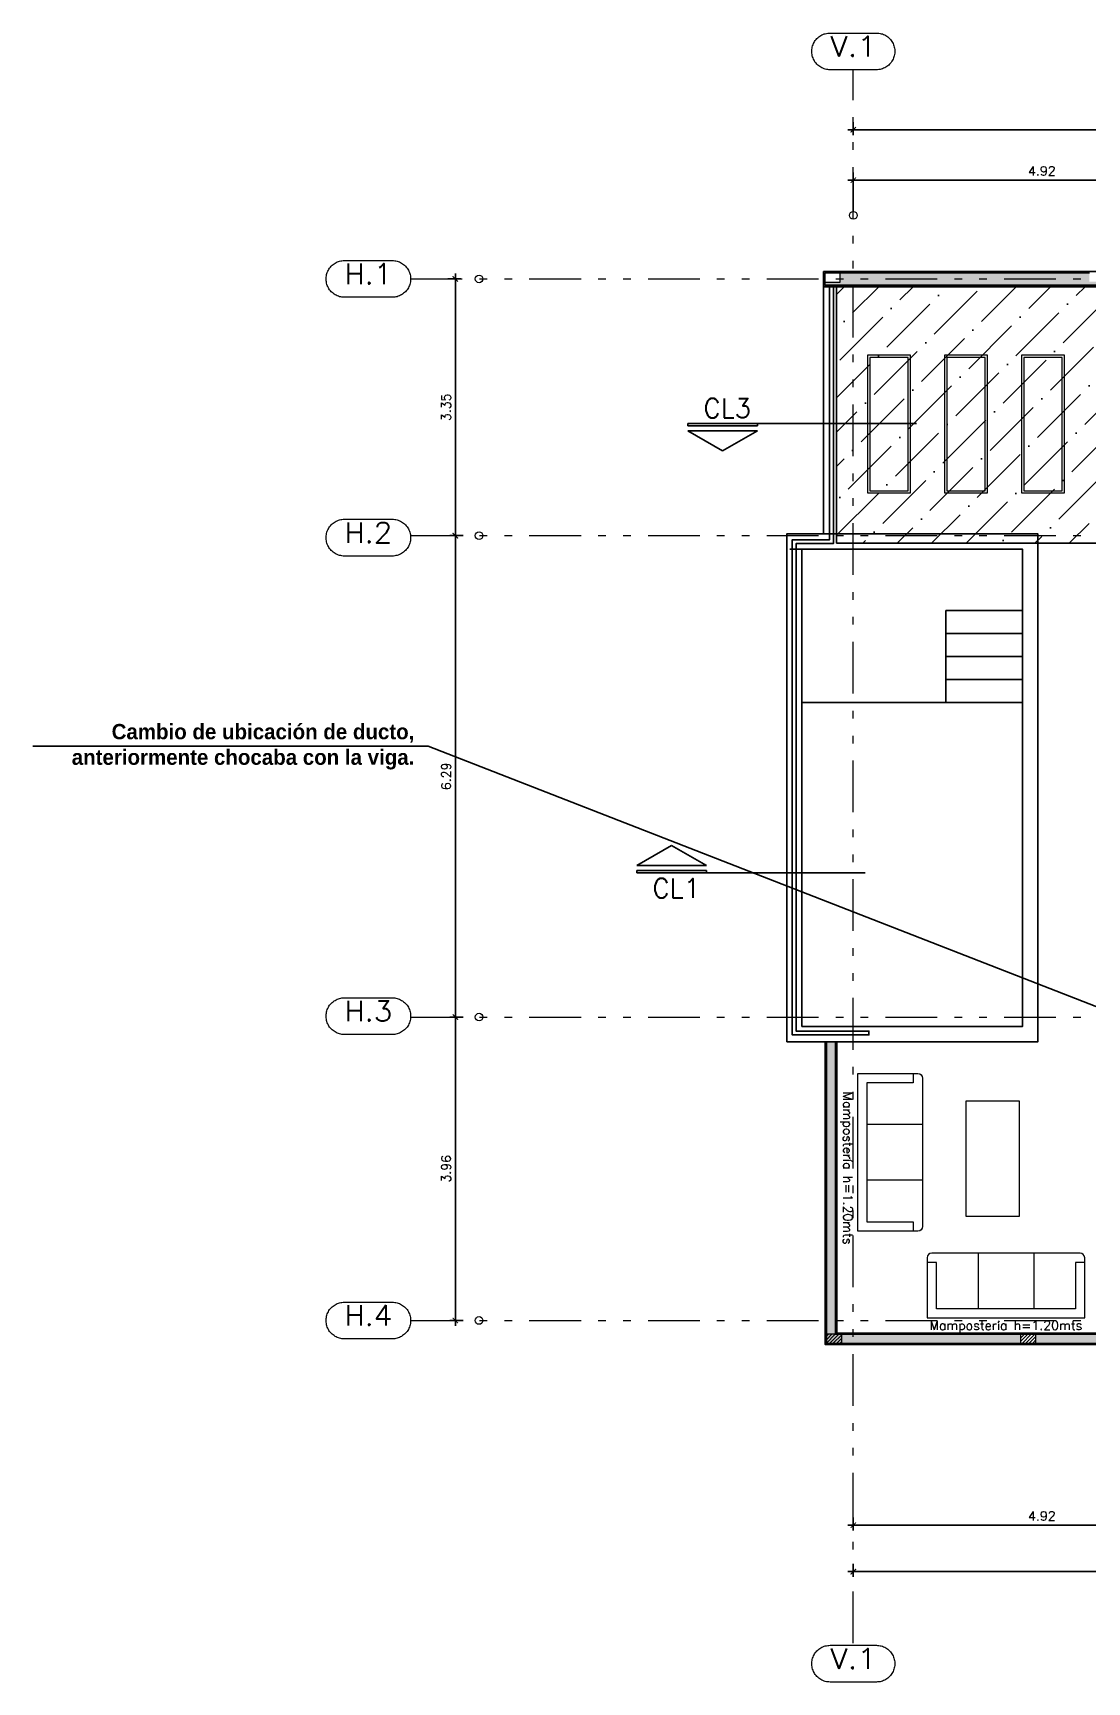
# Model space of a CAD drawing. Header units: metres. Extents: x 219 to 707, y -561 to -17.
# Drawn here: x 330.89 to 344.65, y -288.74 to -267.21 of the extents above; entities that cross this region are included whole.
import ezdxf
from ezdxf.enums import TextEntityAlignment as Align

# ---------------------------------------------------------------- set-up
doc = ezdxf.new("R2010")
doc.units = ezdxf.units.M
doc.linetypes.add('CYPE_RAYAPUNTOPUNTO', pattern=[0.45, 0.225, -0.075, 0, -0.075, 0, -0.075])
for name, color, linetype in [('-SAN 01', 1, 'Continuous'), ('1', 1, 'Continuous'), ('3', 3, 'Continuous'), ('A-Aberturas', 2, 'Continuous'), ('A-Muros', 4, 'Continuous'), ('A-Pisos', 1, 'Continuous'), ('A-Revoques', 1, 'Continuous'), ('A-Texto', 3, 'Continuous'), ('CORRECCIONES', 1, 'Continuous'), ('Dr Ejes en bloque', 4, 'Continuous'), ('TCOTA', 1, 'Continuous')]:
    doc.layers.add(name, color=color, linetype=linetype)
for name, color, linetype, lineweight in [('A-Equipamiento', 251, 'Continuous', 5), ('COTAS_ACOTACION', 2, 'Continuous', 0), ('COTAS_REF_LINEAS', 2, 'Continuous', 0), ('COTAS_REPLANTEO', 7, 'CYPE_RAYAPUNTOPUNTO', 0), ('PILAR_HORMIGON', 5, 'Continuous', 20)]:
    doc.layers.add(name, color=color, linetype=linetype, lineweight=lineweight)
doc.layers.add('M1-Muro Común 20', color=12, linetype='Continuous', transparency=0.5)
doc.styles.add('CYPETXT', font='romans', dxfattribs={"height": 0.2})
doc.styles.get("Standard").update_dxf_attribs({"font": 'arial.ttf'})
doc.styles.add('T12', font='romans.shx', dxfattribs={"height": 0.12})
doc.styles.add('T25', font='romans.shx', dxfattribs={"height": 0.25})
doc.dimstyles.new('DIM50', dxfattribs={"dimtxt": 0.12, "dimasz": 0.07, "dimexe": 0.1, "dimexo": 0.05, "dimgap": 0.06, "dimtad": 1, "dimzin": 4, "dimdsep": 46, "dimtxsty": 'T12', "dimblk1": 'COTA1', "dimblk2": 'COTA1', "dimsah": 1, "dimcen": 0.07, "dimclrt": 3, "dimadec": 0, "dimazin": 0, "dimtfac": 1, "dimtmove": 2, "dimatfit": 0, "dimldrblk": 'COTA1', "dimfxl": 1, "dimtolj": 1, "dimtzin": 4, "dimarcsym": 0})

# ---------------------------------------------------------------- blocks, each defined once
blk = doc.blocks.new('Sillon3c')
for p, q in [((0, 0.65), (0, 0)), ((0.1, 0.6), (0, 0.6)), ((1.65, 0.7), (0.05, 0.7)), ((0.1, 0.1), (0.1, 0.6)), ((0.55, 0.7), (0.55, 0.1)), ((1.15, 0.7), (1.15, 0.1)), ((1.6, 0.6), (1.6, 0.1)), ((1.7, 0.6), (1.6, 0.6)), ((1.7, 0), (1.7, 0.65)), ((0, 0), (1.7, 0)), ((1.6, 0.1), (0.1, 0.1))]:
    blk.add_line(p, q)
for centre, start, end in [((0.05, 0.65), 90, 180), ((1.65, 0.65), 0, 90)]:
    blk.add_arc(centre, 0.05, start, end)
blk = doc.blocks.new('Flecha2')
for p, q in [((-0.35, -0.2), (0, 0)), ((0.35, -0.2), (0, 0)), ((-0.35, -0.2), (0.35, -0.2)), ((0.35, -0.25), (-0.35, -0.25)), ((-0.35, -0.25), (-0.35, -0.275)), ((-0.35, -0.275), (0.35, -0.275)), ((0.35, -0.275), (0.35, -0.25))]:
    blk.add_line(p, q)
blk = doc.blocks.new('COTA1')
for p, q in [((-1.5, 0), (1, 0)), ((0, 1), (0, -1))]:
    blk.add_line(p, q)
at = {"const_width": 0.2}
blk.add_lwpolyline([(-0.5, -0.5), (0.5, 0.5)], dxfattribs=at)
blk = doc.blocks.new('*D836')
at = {"layer": 'Defpoints', "color": 0, "transparency": 16777216}
for p in [(110.682, 134.109), (110.682, 134.109), (110.682, 130.147)]:
    blk.add_point(p, dxfattribs=at)
at = {"layer": 'TCOTA', "color": 0, "lineweight": -2, "transparency": 16777216}
for p, q in [((110.682, 130.217), (110.682, 134.039)), ((110.732, 134.109), (110.782, 134.109)), ((110.732, 130.147), (110.782, 130.147))]:
    blk.add_line(p, q, dxfattribs=at)
at = {"layer": 'TCOTA', "color": 0, "lineweight": -2, "transparency": 16777216, "xscale": 0.07, "yscale": 0.07, "zscale": 0.07}
for p, rotation in [((110.682, 134.109), 90), ((110.682, 130.147), 270)]:
    blk.add_blockref('COTA1', p, dxfattribs=dict(at, rotation=rotation))
at = {"layer": 'TCOTA', "color": 3, "transparency": 16777216, "insert": (110.562, 132.128), "char_height": 0.12, "attachment_point": 5, "rotation": 90, "style": 'T12'}
blk.add_mtext('\\A1;3.96', dxfattribs=at)
blk = doc.blocks.new('*D837')
at = {"layer": 'Defpoints', "color": 0, "transparency": 16777216}
for p in [(110.682, 140.395), (110.682, 134.109), (110.682, 134.109)]:
    blk.add_point(p, dxfattribs=at)
at = {"layer": 'TCOTA', "color": 0, "lineweight": -2, "transparency": 16777216}
for p, q in [((110.732, 140.395), (110.782, 140.395)), ((110.682, 140.325), (110.682, 134.179)), ((110.732, 134.109), (110.782, 134.109))]:
    blk.add_line(p, q, dxfattribs=at)
at = {"layer": 'TCOTA', "color": 0, "lineweight": -2, "transparency": 16777216, "xscale": 0.07, "yscale": 0.07, "zscale": 0.07}
for p, rotation in [((110.682, 140.395), 90), ((110.682, 134.109), 270)]:
    blk.add_blockref('COTA1', p, dxfattribs=dict(at, rotation=rotation))
at = {"layer": 'TCOTA', "color": 3, "transparency": 16777216, "insert": (110.562, 137.252), "char_height": 0.12, "attachment_point": 5, "rotation": 90, "style": 'T12'}
blk.add_mtext('\\A1;6.29', dxfattribs=at)
blk = doc.blocks.new('*D838')
at = {"layer": 'Defpoints', "color": 0, "transparency": 16777216}
for p in [(110.77, 143.747), (110.682, 140.395), (110.682, 140.395)]:
    blk.add_point(p, dxfattribs=at)
at = {"layer": 'TCOTA', "color": 0, "lineweight": -2, "transparency": 16777216}
for p, q in [((110.72, 143.747), (110.582, 143.747)), ((110.682, 143.677), (110.682, 140.465)), ((110.732, 140.395), (110.782, 140.395))]:
    blk.add_line(p, q, dxfattribs=at)
at = {"layer": 'TCOTA', "color": 0, "lineweight": -2, "transparency": 16777216, "xscale": 0.07, "yscale": 0.07, "zscale": 0.07}
for p, rotation in [((110.682, 143.747), 90), ((110.682, 140.395), 270)]:
    blk.add_blockref('COTA1', p, dxfattribs=dict(at, rotation=rotation))
at = {"layer": 'TCOTA', "color": 3, "transparency": 16777216, "insert": (110.562, 142.071), "char_height": 0.12, "attachment_point": 5, "rotation": 90, "style": 'T12'}
blk.add_mtext('\\A1;3.35', dxfattribs=at)
blk = doc.blocks.new('*D847')
at = {"layer": 'Defpoints', "color": 0, "transparency": 16777216}
for p in [(115.878, 145.695), (139.028, 145.695), (139.028, 145.695)]:
    blk.add_point(p, dxfattribs=at)
at = {"layer": 'TCOTA', "color": 0, "lineweight": -2, "transparency": 16777216}
for p, q in [((115.878, 145.745), (115.878, 145.795)), ((139.028, 145.745), (139.028, 145.795)), ((115.948, 145.695), (138.958, 145.695))]:
    blk.add_line(p, q, dxfattribs=at)
at = {"layer": 'TCOTA', "color": 0, "lineweight": -2, "transparency": 16777216, "xscale": 0.07, "yscale": 0.07, "zscale": 0.07, "rotation": 180}
blk.add_blockref('COTA1', (115.878, 145.695), dxfattribs=at)
at = {"layer": 'TCOTA', "color": 0, "lineweight": -2, "transparency": 16777216, "xscale": 0.07, "yscale": 0.07, "zscale": 0.07}
blk.add_blockref('COTA1', (139.028, 145.695), dxfattribs=at)
at = {"layer": 'TCOTA', "color": 3, "transparency": 16777216, "insert": (127.453, 145.815), "char_height": 0.12, "attachment_point": 5, "style": 'T12'}
blk.add_mtext('\\A1;23.15', dxfattribs=at)
blk = doc.blocks.new('*D851')
at = {"layer": 'Defpoints', "color": 0, "transparency": 16777216}
for p in [(115.878, 126.868), (139.028, 126.993), (139.028, 126.868)]:
    blk.add_point(p, dxfattribs=at)
at = {"layer": 'TCOTA', "color": 0, "lineweight": -2, "transparency": 16777216}
for p, q in [((115.878, 126.918), (115.878, 126.968)), ((115.948, 126.868), (138.958, 126.868)), ((139.028, 126.943), (139.028, 126.768))]:
    blk.add_line(p, q, dxfattribs=at)
at = {"layer": 'TCOTA', "color": 0, "lineweight": -2, "transparency": 16777216, "xscale": 0.07, "yscale": 0.07, "zscale": 0.07, "rotation": 180}
blk.add_blockref('COTA1', (115.878, 126.868), dxfattribs=at)
at = {"layer": 'TCOTA', "color": 0, "lineweight": -2, "transparency": 16777216, "xscale": 0.07, "yscale": 0.07, "zscale": 0.07}
blk.add_blockref('COTA1', (139.028, 126.868), dxfattribs=at)
at = {"layer": 'TCOTA', "color": 3, "transparency": 16777216, "insert": (127.453, 126.988), "char_height": 0.12, "attachment_point": 5, "style": 'T12'}
blk.add_mtext('\\A1;23.15', dxfattribs=at)
blk = doc.blocks.new('*D840')
at = {"layer": 'Defpoints', "color": 0, "transparency": 16777216}
for p in [(120.803, 145.037), (115.878, 144.577), (120.803, 144.577)]:
    blk.add_point(p, dxfattribs=at)
at = {"layer": 'TCOTA', "color": 0, "lineweight": -2, "transparency": 16777216}
for p, q in [((115.878, 144.627), (115.878, 145.137)), ((120.803, 144.627), (120.803, 145.137)), ((115.948, 145.037), (120.733, 145.037))]:
    blk.add_line(p, q, dxfattribs=at)
at = {"layer": 'TCOTA', "color": 0, "lineweight": -2, "transparency": 16777216, "xscale": 0.07, "yscale": 0.07, "zscale": 0.07, "rotation": 180}
blk.add_blockref('COTA1', (115.878, 145.037), dxfattribs=at)
at = {"layer": 'TCOTA', "color": 0, "lineweight": -2, "transparency": 16777216, "xscale": 0.07, "yscale": 0.07, "zscale": 0.07}
blk.add_blockref('COTA1', (120.803, 145.037), dxfattribs=at)
at = {"layer": 'TCOTA', "color": 3, "transparency": 16777216, "insert": (118.34, 145.157), "char_height": 0.12, "attachment_point": 5, "style": 'T12'}
blk.add_mtext('\\A1;4.92', dxfattribs=at)
blk = doc.blocks.new('*D853')
at = {"layer": 'Defpoints', "color": 0, "transparency": 16777216}
for p in [(115.878, 127.474), (120.803, 127.474), (120.803, 127.474)]:
    blk.add_point(p, dxfattribs=at)
at = {"layer": 'TCOTA', "color": 0, "lineweight": -2, "transparency": 16777216}
for p, q in [((115.878, 127.524), (115.878, 127.574)), ((115.948, 127.474), (120.733, 127.474)), ((120.803, 127.524), (120.803, 127.574))]:
    blk.add_line(p, q, dxfattribs=at)
at = {"layer": 'TCOTA', "color": 0, "lineweight": -2, "transparency": 16777216, "xscale": 0.07, "yscale": 0.07, "zscale": 0.07, "rotation": 180}
blk.add_blockref('COTA1', (115.878, 127.474), dxfattribs=at)
at = {"layer": 'TCOTA', "color": 0, "lineweight": -2, "transparency": 16777216, "xscale": 0.07, "yscale": 0.07, "zscale": 0.07}
blk.add_blockref('COTA1', (120.803, 127.474), dxfattribs=at)
at = {"layer": 'TCOTA', "color": 3, "transparency": 16777216, "insert": (118.34, 127.594), "char_height": 0.12, "attachment_point": 5, "style": 'T12'}
blk.add_mtext('\\A1;4.92', dxfattribs=at)
blk = doc.blocks.new('DSADADASDAS')
at = {"layer": 'COTAS_ACOTACION'}
for centre in [(115.878, 144.577, -0.525), (110.992, 143.747, -0.525), (110.992, 140.395, -0.525), (110.992, 134.109, -0.525), (110.992, 130.147, -0.525)]:
    blk.add_circle(centre, 0.05, dxfattribs=at)
at = {"layer": 'COTAS_REF_LINEAS'}
for points in [[(116.18, 146.958), (116.196, 146.957), (116.212, 146.956), (116.228, 146.953), (116.243, 146.949), (116.258, 146.945), (116.273, 146.939), (116.288, 146.932), (116.302, 146.924), (116.316, 146.916), (116.328, 146.906), (116.341, 146.896), (116.352, 146.885), (116.363, 146.873), (116.373, 146.86), (116.382, 146.847), (116.39, 146.833), (116.397, 146.819), (116.404, 146.804), (116.409, 146.789), (116.413, 146.773), (116.416, 146.758), (116.419, 146.742), (116.42, 146.726), (116.42, 146.71), (116.419, 146.694), (116.416, 146.678), (116.413, 146.662), (116.409, 146.647), (116.404, 146.632), (116.397, 146.617), (116.39, 146.602), (116.382, 146.589), (116.373, 146.575), (116.363, 146.563), (116.352, 146.551), (116.341, 146.54), (116.328, 146.529), (116.316, 146.52), (116.302, 146.511), (116.288, 146.504), (116.273, 146.497), (116.258, 146.491), (116.243, 146.486), (116.228, 146.483), (116.212, 146.48), (116.196, 146.478), (116.18, 146.478), (115.576, 146.478), (115.56, 146.478), (115.544, 146.48), (115.528, 146.483), (115.512, 146.486), (115.497, 146.491), (115.482, 146.497), (115.467, 146.504), (115.453, 146.511), (115.44, 146.52), (115.427, 146.529), (115.415, 146.54), (115.403, 146.551), (115.392, 146.563), (115.382, 146.575), (115.373, 146.589), (115.365, 146.602), (115.358, 146.617), (115.352, 146.632), (115.346, 146.647), (115.342, 146.662), (115.339, 146.678), (115.337, 146.694), (115.336, 146.71), (115.336, 146.726), (115.337, 146.742), (115.339, 146.758), (115.342, 146.773), (115.346, 146.789), (115.352, 146.804), (115.358, 146.819), (115.365, 146.833), (115.373, 146.847), (115.382, 146.86), (115.392, 146.873), (115.403, 146.885), (115.415, 146.896), (115.427, 146.906), (115.44, 146.916), (115.453, 146.924), (115.467, 146.932), (115.482, 146.939), (115.497, 146.945), (115.512, 146.949), (115.528, 146.953), (115.544, 146.956), (115.56, 146.957), (115.576, 146.958), (116.18, 146.958)], [(109.858, 143.987), (109.874, 143.986), (109.89, 143.985), (109.906, 143.982), (109.922, 143.978), (109.937, 143.974), (109.952, 143.968), (109.967, 143.961), (109.981, 143.953), (109.994, 143.945), (110.007, 143.935), (110.019, 143.925), (110.031, 143.914), (110.042, 143.902), (110.052, 143.889), (110.061, 143.876), (110.069, 143.862), (110.076, 143.848), (110.082, 143.833), (110.088, 143.818), (110.092, 143.803), (110.095, 143.787), (110.097, 143.771), (110.098, 143.755), (110.098, 143.739), (110.097, 143.723), (110.095, 143.707), (110.092, 143.691), (110.088, 143.676), (110.082, 143.661), (110.076, 143.646), (110.069, 143.632), (110.061, 143.618), (110.052, 143.605), (110.042, 143.592), (110.031, 143.58), (110.019, 143.569), (110.007, 143.559), (109.994, 143.549), (109.981, 143.54), (109.967, 143.533), (109.952, 143.526), (109.937, 143.52), (109.922, 143.515), (109.906, 143.512), (109.89, 143.509), (109.874, 143.507), (109.858, 143.507), (109.234, 143.507), (109.218, 143.507), (109.202, 143.509), (109.187, 143.512), (109.171, 143.515), (109.156, 143.52), (109.141, 143.526), (109.126, 143.533), (109.112, 143.54), (109.099, 143.549), (109.086, 143.559), (109.073, 143.569), (109.062, 143.58), (109.051, 143.592), (109.041, 143.605), (109.032, 143.618), (109.024, 143.632), (109.017, 143.646), (109.01, 143.661), (109.005, 143.676), (109.001, 143.691), (108.998, 143.707), (108.996, 143.723), (108.995, 143.739), (108.995, 143.755), (108.996, 143.771), (108.998, 143.787), (109.001, 143.803), (109.005, 143.818), (109.01, 143.833), (109.017, 143.848), (109.024, 143.862), (109.032, 143.876), (109.041, 143.889), (109.051, 143.902), (109.062, 143.914), (109.073, 143.925), (109.086, 143.935), (109.099, 143.945), (109.112, 143.953), (109.126, 143.961), (109.141, 143.968), (109.156, 143.974), (109.171, 143.978), (109.187, 143.982), (109.202, 143.985), (109.218, 143.986), (109.234, 143.987), (109.858, 143.987)], [(109.858, 140.609), (109.874, 140.608), (109.89, 140.607), (109.906, 140.604), (109.922, 140.6), (109.937, 140.596), (109.952, 140.59), (109.967, 140.583), (109.981, 140.575), (109.994, 140.567), (110.007, 140.557), (110.019, 140.547), (110.031, 140.536), (110.042, 140.524), (110.052, 140.511), (110.061, 140.498), (110.069, 140.484), (110.076, 140.47), (110.082, 140.455), (110.088, 140.44), (110.092, 140.425), (110.095, 140.409), (110.097, 140.393), (110.098, 140.377), (110.098, 140.361), (110.097, 140.345), (110.095, 140.329), (110.092, 140.313), (110.088, 140.298), (110.082, 140.283), (110.076, 140.268), (110.069, 140.254), (110.061, 140.24), (110.052, 140.227), (110.042, 140.214), (110.031, 140.202), (110.019, 140.191), (110.007, 140.181), (109.994, 140.171), (109.981, 140.162), (109.967, 140.155), (109.952, 140.148), (109.937, 140.142), (109.922, 140.137), (109.906, 140.134), (109.89, 140.131), (109.874, 140.129), (109.858, 140.129), (109.234, 140.129), (109.218, 140.129), (109.202, 140.131), (109.187, 140.134), (109.171, 140.137), (109.156, 140.142), (109.141, 140.148), (109.126, 140.155), (109.112, 140.162), (109.099, 140.171), (109.086, 140.181), (109.073, 140.191), (109.062, 140.202), (109.051, 140.214), (109.041, 140.227), (109.032, 140.24), (109.024, 140.254), (109.017, 140.268), (109.01, 140.283), (109.005, 140.298), (109.001, 140.313), (108.998, 140.329), (108.996, 140.345), (108.995, 140.361), (108.995, 140.377), (108.996, 140.393), (108.998, 140.409), (109.001, 140.425), (109.005, 140.44), (109.01, 140.455), (109.017, 140.47), (109.024, 140.484), (109.032, 140.498), (109.041, 140.511), (109.051, 140.524), (109.062, 140.536), (109.073, 140.547), (109.086, 140.557), (109.099, 140.567), (109.112, 140.575), (109.126, 140.583), (109.141, 140.59), (109.156, 140.596), (109.171, 140.6), (109.187, 140.604), (109.202, 140.607), (109.218, 140.608), (109.234, 140.609), (109.858, 140.609)], [(109.858, 134.361), (109.874, 134.36), (109.89, 134.359), (109.906, 134.356), (109.922, 134.352), (109.937, 134.348), (109.952, 134.342), (109.967, 134.335), (109.981, 134.327), (109.994, 134.319), (110.007, 134.309), (110.019, 134.299), (110.031, 134.288), (110.042, 134.276), (110.052, 134.263), (110.061, 134.25), (110.069, 134.236), (110.076, 134.222), (110.082, 134.207), (110.088, 134.192), (110.092, 134.176), (110.095, 134.161), (110.097, 134.145), (110.098, 134.129), (110.098, 134.113), (110.097, 134.097), (110.095, 134.081), (110.092, 134.065), (110.088, 134.05), (110.082, 134.035), (110.076, 134.02), (110.069, 134.005), (110.061, 133.992), (110.052, 133.978), (110.042, 133.966), (110.031, 133.954), (110.019, 133.943), (110.007, 133.932), (109.994, 133.923), (109.981, 133.914), (109.967, 133.907), (109.952, 133.9), (109.937, 133.894), (109.922, 133.889), (109.906, 133.886), (109.89, 133.883), (109.874, 133.881), (109.858, 133.881), (109.234, 133.881), (109.218, 133.881), (109.202, 133.883), (109.187, 133.886), (109.171, 133.889), (109.156, 133.894), (109.141, 133.9), (109.126, 133.907), (109.112, 133.914), (109.099, 133.923), (109.086, 133.932), (109.073, 133.943), (109.062, 133.954), (109.051, 133.966), (109.041, 133.978), (109.032, 133.992), (109.024, 134.005), (109.017, 134.02), (109.01, 134.035), (109.005, 134.05), (109.001, 134.065), (108.998, 134.081), (108.996, 134.097), (108.995, 134.113), (108.995, 134.129), (108.996, 134.145), (108.998, 134.161), (109.001, 134.176), (109.005, 134.192), (109.01, 134.207), (109.017, 134.222), (109.024, 134.236), (109.032, 134.25), (109.041, 134.263), (109.051, 134.276), (109.062, 134.288), (109.073, 134.299), (109.086, 134.309), (109.099, 134.319), (109.112, 134.327), (109.126, 134.335), (109.141, 134.342), (109.156, 134.348), (109.171, 134.352), (109.187, 134.356), (109.202, 134.359), (109.218, 134.36), (109.234, 134.361), (109.858, 134.361)], [(109.858, 130.387), (109.874, 130.386), (109.89, 130.384), (109.906, 130.382), (109.922, 130.378), (109.937, 130.373), (109.952, 130.368), (109.967, 130.361), (109.981, 130.353), (109.994, 130.344), (110.007, 130.335), (110.019, 130.325), (110.031, 130.313), (110.042, 130.302), (110.052, 130.289), (110.061, 130.276), (110.069, 130.262), (110.076, 130.248), (110.082, 130.233), (110.088, 130.218), (110.092, 130.202), (110.095, 130.187), (110.097, 130.171), (110.098, 130.155), (110.098, 130.139), (110.097, 130.123), (110.095, 130.107), (110.092, 130.091), (110.088, 130.076), (110.082, 130.06), (110.076, 130.046), (110.069, 130.031), (110.061, 130.017), (110.052, 130.004), (110.042, 129.992), (110.031, 129.98), (110.019, 129.969), (110.007, 129.958), (109.994, 129.949), (109.981, 129.94), (109.967, 129.932), (109.952, 129.926), (109.937, 129.92), (109.922, 129.915), (109.906, 129.911), (109.89, 129.909), (109.874, 129.907), (109.858, 129.907), (109.234, 129.907), (109.218, 129.907), (109.202, 129.909), (109.187, 129.911), (109.171, 129.915), (109.156, 129.92), (109.141, 129.926), (109.126, 129.932), (109.112, 129.94), (109.099, 129.949), (109.086, 129.958), (109.073, 129.969), (109.062, 129.98), (109.051, 129.992), (109.041, 130.004), (109.032, 130.017), (109.024, 130.031), (109.017, 130.046), (109.01, 130.06), (109.005, 130.076), (109.001, 130.091), (108.998, 130.107), (108.996, 130.123), (108.995, 130.139), (108.995, 130.155), (108.996, 130.171), (108.998, 130.187), (109.001, 130.202), (109.005, 130.218), (109.01, 130.233), (109.017, 130.248), (109.024, 130.262), (109.032, 130.276), (109.041, 130.289), (109.051, 130.302), (109.062, 130.313), (109.073, 130.325), (109.086, 130.335), (109.099, 130.344), (109.112, 130.353), (109.126, 130.361), (109.141, 130.368), (109.156, 130.373), (109.171, 130.378), (109.187, 130.382), (109.202, 130.384), (109.218, 130.386), (109.234, 130.387), (109.858, 130.387)], [(116.18, 125.906), (116.196, 125.905), (116.212, 125.904), (116.228, 125.901), (116.243, 125.897), (116.258, 125.893), (116.273, 125.887), (116.288, 125.88), (116.302, 125.872), (116.316, 125.864), (116.328, 125.854), (116.341, 125.844), (116.352, 125.833), (116.363, 125.821), (116.373, 125.808), (116.382, 125.795), (116.39, 125.781), (116.397, 125.767), (116.404, 125.752), (116.409, 125.737), (116.413, 125.722), (116.416, 125.706), (116.419, 125.69), (116.42, 125.674), (116.42, 125.658), (116.419, 125.642), (116.416, 125.626), (116.413, 125.61), (116.409, 125.595), (116.404, 125.58), (116.397, 125.565), (116.39, 125.551), (116.382, 125.537), (116.373, 125.524), (116.363, 125.511), (116.352, 125.499), (116.341, 125.488), (116.328, 125.478), (116.316, 125.468), (116.302, 125.459), (116.288, 125.452), (116.273, 125.445), (116.258, 125.439), (116.243, 125.435), (116.228, 125.431), (116.212, 125.428), (116.196, 125.427), (116.18, 125.426), (115.576, 125.426), (115.56, 125.427), (115.544, 125.428), (115.528, 125.431), (115.512, 125.435), (115.497, 125.439), (115.482, 125.445), (115.467, 125.452), (115.453, 125.459), (115.44, 125.468), (115.427, 125.478), (115.415, 125.488), (115.403, 125.499), (115.392, 125.511), (115.382, 125.524), (115.373, 125.537), (115.365, 125.551), (115.358, 125.565), (115.352, 125.58), (115.346, 125.595), (115.342, 125.61), (115.339, 125.626), (115.337, 125.642), (115.336, 125.658), (115.336, 125.674), (115.337, 125.69), (115.339, 125.706), (115.342, 125.722), (115.346, 125.737), (115.352, 125.752), (115.358, 125.767), (115.365, 125.781), (115.373, 125.795), (115.382, 125.808), (115.392, 125.821), (115.403, 125.833), (115.415, 125.844), (115.427, 125.854), (115.44, 125.864), (115.453, 125.872), (115.467, 125.88), (115.482, 125.887), (115.497, 125.893), (115.512, 125.897), (115.528, 125.901), (115.544, 125.904), (115.56, 125.905), (115.576, 125.906), (116.18, 125.906)]]:
    blk.add_lwpolyline(points, close=True, dxfattribs=at)
at = {"layer": 'COTAS_REPLANTEO', "ltscale": 3}
for p, q in [((115.878, 125.933, -0.525), (115.878, 146.478, -0.525)), ((110.098, 143.747, -0.525), (141.67, 143.747, -0.525)), ((110.098, 140.395, -0.525), (141.67, 140.395, -0.525)), ((110.098, 134.109, -0.525), (141.67, 134.109, -0.525)), ((110.098, 130.147, -0.525), (141.67, 130.147, -0.525))]:
    blk.add_line(p, q, dxfattribs=at)
at = {"layer": 'COTAS_REF_LINEAS', "style": 'CYPETXT'}
for s, width, p, p2 in [('V.1', 1.219615, (115.576, 146.651, -0.525), (116.18, 146.651, -0.525)), ('H.1', 1.142791, (109.234, 143.68, -0.525), (109.858, 143.68, -0.525)), ('H.2', 1.002857, (109.234, 140.302, -0.525), (109.858, 140.302, -0.525)), ('H.3', 1.002857, (109.234, 134.054, -0.525), (109.858, 134.054, -0.525)), ('H.4', 0.9828, (109.234, 130.08, -0.525), (109.858, 130.08, -0.525)), ('V.1', 1.219615, (115.576, 125.599, -0.525), (116.18, 125.599, -0.525))]:
    blk.add_text(s, height=0.2667, dxfattribs=dict(at, width=width)).set_placement(p, p2, align=Align.FIT)
at = {"layer": 'TCOTA'}
for base, p1, p2, picture, middle in [((139.028, 145.695, -0.525), (115.878, 145.695, -0.525), (139.028, 145.695, -0.525), '*D847', (127.453, 145.815, -0.525)), ((120.8027083, 145.0373647, -0.5249959), (115.8777084, 144.576517, -0.5249959), (120.8027083, 144.576517, -0.5249959), '*D840', (118.3402084, 145.1573647, -0.5249959)), ((120.8027083, 127.4739555, -0.5249959), (115.8777084, 127.4739555, -0.5249959), (120.8027083, 127.4739555, -0.5249959), '*D853', (118.3402084, 127.5939555, -0.5249959)), ((139.028, 126.868, -0.525), (115.878, 126.868, -0.525), (139.028, 126.993, -0.525), '*D851', (127.453, 126.988, -0.525))]:
    dim = blk.add_linear_dim(base=base, p1=p1, p2=p2, dimstyle='DIM50', dxfattribs=at)
    dim.commit()
    dim.dimension.update_dxf_attribs({"geometry": picture, "text_midpoint": middle})
for base, p1, p2, picture, middle in [((110.682, 140.395, -0.525), (110.77, 143.747, -0.525), (110.682, 140.395, -0.525), '*D838', (110.562, 142.071, -0.525)), ((110.682, 134.109, -0.525), (110.682, 140.395, -0.525), (110.682, 134.109, -0.525), '*D837', (110.562, 137.252, -0.525)), ((110.682, 134.109, -0.525), (110.682, 130.147, -0.525), (110.682, 134.109, -0.525), '*D836', (110.562, 132.128, -0.525))]:
    dim = blk.add_linear_dim(base=base, p1=p1, p2=p2, angle=90, dimstyle='DIM50', dxfattribs=at)
    dim.commit()
    dim.dimension.update_dxf_attribs({"geometry": picture, "text_midpoint": middle})

msp = doc.modelspace()

# ---------------------------------------------------------------- hatches: boundary and pattern name
at = {"layer": '-SAN 01', "transparency": 33554546}
h = msp.add_hatch(dxfattribs=at)
h.set_pattern_fill('ANSI36', color=253, scale=0.1)
h.paths.add_polyline_path([(341.376, -273.754), (341.376, -273.876), (351.676, -273.876), (351.676, -270.526), (347.161, -270.526), (347.161, -271.329), (346.54, -271.329), (346.54, -270.526), (341.376, -270.526)])
at = {"layer": 'M1-Muro Común 20', "transparency": 33554687}
h = msp.add_hatch(color=256, dxfattribs=at)
h.dxf.hatch_style = 1
h.paths.add_polyline_path([(355.396, -275.704), (355.396, -275.572), (351.841, -275.574), (351.841, -273.205), (351.721, -273.205), (351.721, -273.005), (351.841, -273.005), (351.841, -270.458), (351.641, -270.458), (351.641, -270.346), (348.349, -270.346), (348.349, -270.458), (348.149, -270.458), (348.149, -270.346), (347.146, -270.346), (347.146, -270.506), (351.696, -270.506), (351.696, -275.584), (351.896, -275.584), (351.896, -275.704)])
h.paths.add_polyline_path([(341.226, -270.506), (346.54, -270.506), (346.54, -270.346), (344.878, -270.346), (344.878, -270.458), (344.678, -270.458), (344.678, -270.346), (341.426, -270.346), (341.426, -270.466), (341.226, -270.466)])
h = msp.add_hatch(color=256, dxfattribs=at)
h.dxf.hatch_style = 1
h.paths.add_polyline_path([(361.53, -270.341), (358.796, -270.341), (358.796, -270.461), (361.53, -270.461)])
h.paths.add_polyline_path([(364.83, -270.341), (361.73, -270.341), (361.73, -270.461), (364.83, -270.461)])
h.paths.add_polyline_path([(365.03, -270.461), (364.91, -270.461), (364.91, -273.678), (365.03, -273.678)])
h.paths.add_polyline_path([(365.411, -273.76), (365.03, -273.759), (365.03, -273.879), (365.411, -273.88)])
h.paths.add_polyline_path([(365.531, -273.961), (365.411, -273.961), (365.411, -280.076), (365.531, -280.076), (365.531, -277.119), (365.426, -277.119), (365.426, -276.919), (365.531, -276.919)])
h.paths.add_polyline_path([(365.411, -280.156), (365.03, -280.156), (365.03, -280.356), (365.03, -284.125), (365.03, -284.125), (365.03, -284.19), (365.045, -284.19), (365.045, -280.291), (365.546, -280.291), (365.546, -277.119), (365.531, -277.119), (365.531, -280.076), (365.531, -280.076), (365.531, -280.276), (365.411, -280.276)])
h.paths.add_polyline_path([(365.03, -280.356), (364.91, -280.356), (364.91, -284.125), (365.03, -284.125)])
h.paths.add_polyline_path([(364.91, -284.205), (361.723, -284.205), (361.723, -284.325), (364.91, -284.325)])
h.paths.add_polyline_path([(346.315, -284.325), (346.315, -284.325), (346.315, -284.205), (343.98, -284.205), (343.98, -284.325)])
h.paths.add_polyline_path([(341.365, -280.384), (341.245, -280.384), (341.245, -284.324), (343.78, -284.325), (343.78, -284.205), (341.365, -284.204)])
at = {"layer": 'PILAR_HORMIGON'}
h = msp.add_hatch(dxfattribs=at)
h.set_pattern_fill('ANSI31', color=1, scale=0.01)
h.paths.add_polyline_path([(364.91, -284.125), (364.91, -284.325), (365.03, -284.325), (365.03, -284.125)])
h.paths.add_polyline_path([(365.426, -276.919), (365.426, -277.119), (365.546, -277.119), (365.546, -276.919)])
h.paths.add_polyline_path([(365.411, -280.076), (365.411, -280.276), (365.531, -280.276), (365.531, -280.076)])
h.paths.add_polyline_path([(364.91, -280.156), (364.91, -280.356), (365.03, -280.356), (365.03, -280.156)])
h.paths.add_polyline_path([(365.411, -273.761), (365.411, -273.961), (365.531, -273.961), (365.531, -273.761)])
h.paths.add_polyline_path([(364.91, -273.678), (364.91, -273.878), (365.03, -273.878), (365.03, -273.678)])
h.paths.add_polyline_path([(361.53, -270.461), (361.73, -270.461), (361.73, -270.341), (361.53, -270.341)])
h.paths.add_polyline_path([(364.83, -270.461), (365.03, -270.461), (365.03, -270.341), (364.83, -270.341)])
h.paths.add_polyline_path([(361.723, -284.205), (361.523, -284.205), (361.523, -284.325), (361.723, -284.325)])
h.paths.add_polyline_path([(343.98, -284.204), (343.78, -284.204), (343.78, -284.324), (343.98, -284.324)])
h.paths.add_polyline_path([(341.445, -284.204), (341.245, -284.204), (341.245, -284.324), (341.445, -284.324)])
h.paths.add_polyline_path([(359.407, -280.665), (359.407, -280.865), (359.607, -280.865), (359.607, -282.465), (358.007, -282.465), (358.007, -280.865), (358.208, -280.865), (358.208, -280.665), (357.807, -280.665), (357.807, -282.665), (359.807, -282.665), (359.807, -280.665)])

# ---------------------------------------------------------------- linework, layer by layer
msp.add_lwpolyline([(341.558, -280.184), (343.806, -280.184), (343.806, -273.954), (340.769, -273.954)])
at = {"layer": '1'}
msp.add_lwpolyline([(343.806, -273.954), (343.806, -274.754), (342.806, -274.754), (342.806, -275.954), (340.926, -275.954), (340.926, -273.954)], close=True, dxfattribs=at)
for points in [[(343.806, -273.954), (342.806, -273.954)], [(342.806, -274.754), (342.806, -275.054), (343.806, -275.054), (343.806, -274.754)], [(342.806, -275.054), (342.806, -275.354), (343.806, -275.354), (343.806, -275.054)], [(342.806, -275.354), (342.806, -275.654), (343.806, -275.654), (343.806, -275.354)], [(342.806, -275.654), (342.806, -275.954), (343.806, -275.954), (343.806, -275.654)]]:
    msp.add_lwpolyline(points, dxfattribs=at)
at = {"layer": '3'}
for points in [[(340.726, -280.384), (344.006, -280.384), (344.006, -273.754), (340.726, -273.754)], [(340.926, -280.184), (343.806, -280.184), (343.806, -273.954), (340.926, -273.954)]]:
    msp.add_lwpolyline(points, close=True, dxfattribs=at)
at = {"layer": 'A-Aberturas'}
msp.add_lwpolyline([(341.286, -270.526), (341.286, -273.83), (340.799, -273.83), (340.799, -273.83), (340.799, -280.296), (340.799, -280.296), (341.8, -280.296), (341.799, -280.246), (340.849, -280.246), (340.849, -273.88), (341.336, -273.88), (341.336, -270.526)], dxfattribs=at)
at = {"layer": 'A-Equipamiento', "elevation": 0}
for points in [[(342.341, -271.419), (341.781, -271.419), (341.781, -273.219), (342.341, -273.219)], [(342.311, -271.449), (341.811, -271.449), (341.811, -273.189), (342.311, -273.189)], [(343.347, -271.419), (342.787, -271.419), (342.787, -273.219), (343.347, -273.219)], [(343.317, -271.449), (342.817, -271.449), (342.817, -273.189), (343.317, -273.189)], [(344.353, -271.419), (343.793, -271.419), (343.793, -273.219), (344.353, -273.219)], [(344.323, -271.449), (343.823, -271.449), (343.823, -273.189), (344.323, -273.189)]]:
    msp.add_lwpolyline(points, close=True, dxfattribs=at)
at = {"layer": 'A-Equipamiento'}
msp.add_lwpolyline([(343.765, -281.162), (343.065, -281.162), (343.065, -282.662), (343.765, -282.662)], close=True, dxfattribs=at)
at = {"layer": 'A-Muros'}
msp.add_lwpolyline([(346.54, -270.506), (341.226, -270.506), (341.226, -270.346), (344.678, -270.346)], dxfattribs=at)
at = {"layer": 'A-Muros', "transparency": 33554687}
msp.add_lwpolyline([(341.365, -280.384), (341.365, -284.204), (346.315, -284.205), (346.315, -284.325), (341.244, -284.324), (341.244, -280.384)], dxfattribs=at)
at = {"layer": 'A-Pisos'}
msp.add_lwpolyline([(341.376, -273.876), (351.676, -273.876), (351.676, -270.526), (347.161, -270.526), (347.161, -271.329), (346.54, -271.329), (346.54, -270.526), (341.376, -270.526), (341.376, -273.876)], dxfattribs=at)
at = {"layer": 'A-Revoques', "transparency": 33554687}
for p, q in [((341.206, -270.326), (341.206, -273.754)), ((341.376, -270.526), (346.54, -270.526)), ((341.376, -273.754), (341.376, -270.526))]:
    msp.add_line(p, q, dxfattribs=at)
for points in [[(341.206, -270.326), (351.861, -270.326), (351.861, -275.554), (355.376, -275.552), (355.376, -270.326)], [(341.376, -270.526), (341.206, -270.526)], [(341.38, -280.384), (341.38, -284.189), (346.315, -284.19), (346.315, -284.34), (341.23, -284.339), (341.23, -280.384)]]:
    msp.add_lwpolyline(points, dxfattribs=at)
at = {"layer": 'A-Texto'}
for p, q in [((339.435, -272.311), (342.419, -272.311)), ((338.769, -278.181), (341.753, -278.181))]:
    msp.add_line(p, q, dxfattribs=at)
at = {"layer": 'CORRECCIONES', "color": 114, "true_color": 0x139b48}
msp.add_lwpolyline([(346.218, -280.488), (336.044, -276.526), (330.885, -276.526)], dxfattribs=at)
at = {"layer": 'PILAR_HORMIGON'}
for points in [[(341.226, -270.466), (341.426, -270.466), (341.426, -270.346), (341.226, -270.346)], [(341.445, -284.204), (341.245, -284.204), (341.245, -284.324), (341.445, -284.324)], [(343.98, -284.204), (343.78, -284.204), (343.78, -284.324), (343.98, -284.324)]]:
    msp.add_lwpolyline(points, close=True, dxfattribs=at)

# ---------------------------------------------------------------- block references
at = {"layer": 'A-Equipamiento', "xscale": -1.209999999999994, "yscale": 1.209999999999994, "zscale": 1.21, "rotation": 270}
msp.add_blockref('Sillon3c', (341.653, -282.857), dxfattribs=at)
at = {"layer": 'A-Equipamiento', "xscale": 1.209999999999994, "yscale": 1.209999999999994, "zscale": 1.209999999999994}
msp.add_blockref('Sillon3c', (342.56, -283.991), dxfattribs=at)
at = {"layer": 'A-Texto', "xscale": -1.3, "yscale": 1.3, "zscale": 1.3, "rotation": 180}
msp.add_blockref('Flecha2', (339.89, -272.668), dxfattribs=at)
at = {"layer": 'A-Texto', "xscale": 1.3, "yscale": 1.3, "zscale": 1.3}
msp.add_blockref('Flecha2', (339.224, -277.823), dxfattribs=at)
at = {"layer": 'Dr Ejes en bloque'}
msp.add_blockref('DSADADASDAS', (225.718, -414.171, 0.525), dxfattribs=at)

# ---------------------------------------------------------------- texts
at = {"layer": 'A-Texto'}
for s, height, style, p in [('CL3', 0.25, 'T25', (339.64, -272.236)), ('CL1', 0.25, 'T25', (338.974, -278.505)), ('Mampostería h=1.20mts', 0.12, 'T12', (342.59, -284.148))]:
    msp.add_text(s, height=height, dxfattribs=dict(at, style=style)).set_placement(p)
at = {"layer": 'A-Texto', "style": 'T12'}
msp.add_text('Mampostería h=1.20mts', height=0.12, rotation=270, dxfattribs=at).set_placement((341.465, -281.037, 0))
at = {"layer": 'CORRECCIONES', "color": 114, "true_color": 0x139b48, "insert": (335.865, -276.235), "char_height": 0.2, "attachment_point": 3}
msp.add_mtext_dynamic_manual_height_columns('{\\fCentury Gothic|b1|i0|c0|p34;Cambio de ubicación de ducto, anteriormente chocaba con la viga.}', width=5.47184, gutter_width=0.75, heights=[0], dxfattribs=at)

doc.saveas('drawing.dxf')
